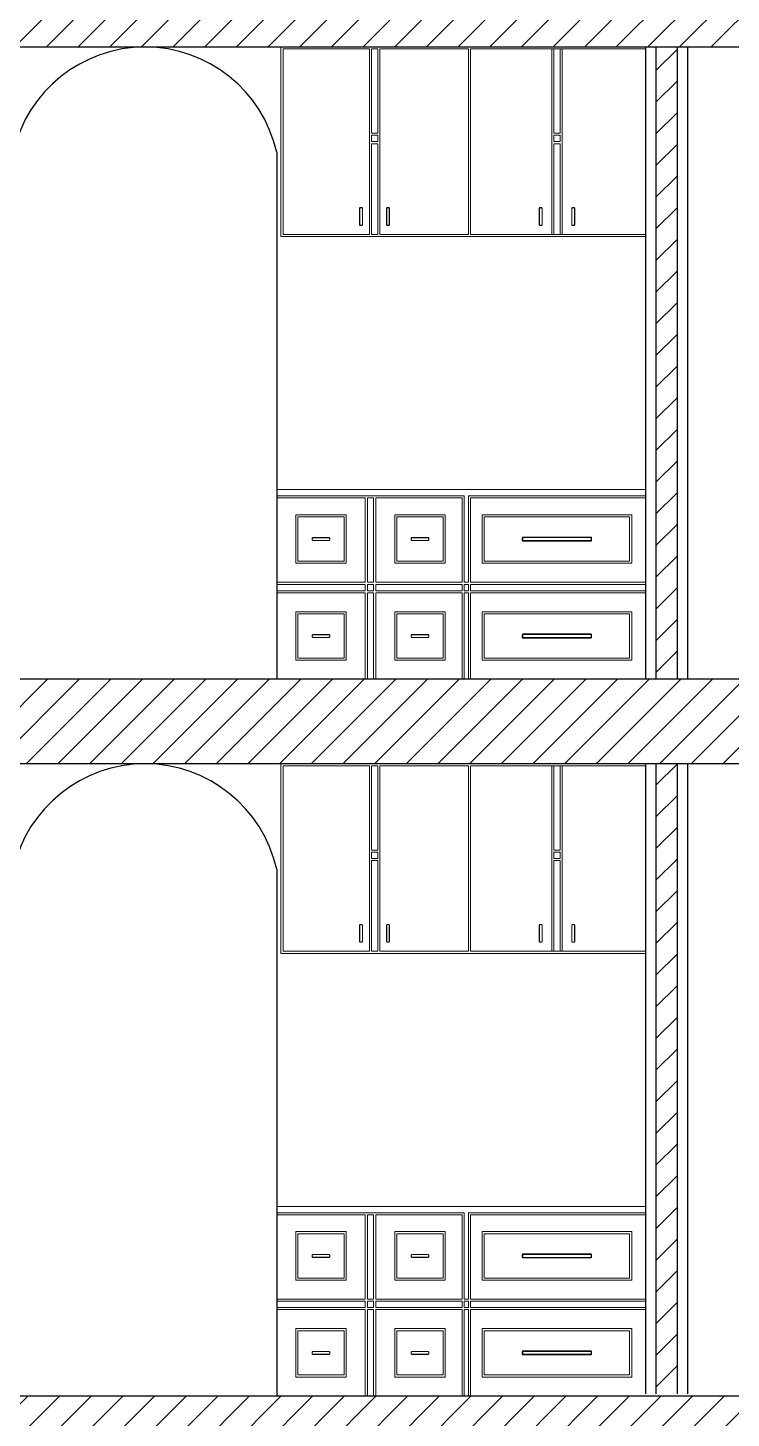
# Model space of a CAD drawing. Header units: inches. Extents: x 31 to 62.3, y 33.7 to 54.4.
# Drawn here: x 36.13 to 39.47, y 37.83 to 44.42 of the extents above; entities that cross this region are included whole.
import ezdxf

# ---------------------------------------------------------------- set-up
doc = ezdxf.new("R2010")
doc.units = ezdxf.units.IN
doc.header["$LTSCALE"] = 0.9
doc.header["$MEASUREMENT"] = 0

msp = doc.modelspace()

# ---------------------------------------------------------------- hatches: boundary and pattern name
at = {"lineweight": 9}
h = msp.add_hatch(dxfattribs=at)
h.set_pattern_fill('ANSI31', color=256, scale=0.85)
h.paths.add_polyline_path([(42.41094, 51.5321), (34.06094, 51.5321), (34.06094, 51.1221), (34.26094, 51.1221), (34.26094, 51.1321), (42.41094, 51.1321)])
h.paths.add_polyline_path([(42.41094, 48.1321), (34.26094, 48.1321), (34.06094, 48.1321), (34.06094, 47.7321), (34.26094, 47.7321), (42.41094, 47.7321)])
h.paths.add_polyline_path([(34.26094, 51.1221), (34.06094, 51.1221), (34.06094, 48.1321), (34.26094, 48.1321)])
h.paths.add_polyline_path([(34.26094, 47.7321), (34.06094, 47.7321), (34.06094, 44.7321), (34.26094, 44.7321)])
h.paths.add_polyline_path([(42.41094, 44.7321), (34.26094, 44.7321), (34.06094, 44.7321), (34.06094, 44.3321), (34.26094, 44.3321), (35.15094, 44.3321), (42.41094, 44.3321)])
h.paths.add_polyline_path([(34.26094, 44.3321), (34.06094, 44.3321), (34.06094, 41.33201), (34.26094, 41.33201)])
h.paths.add_polyline_path([(42.21094, 41.3321), (34.26094, 41.3321), (34.26094, 41.33201), (34.06094, 41.33201), (34.06094, 40.9221), (34.26094, 40.9221), (34.26094, 40.9321), (42.21094, 40.9321)])
h.paths.add_polyline_path([(34.26094, 40.9221), (34.06094, 40.9221), (34.06094, 37.3321), (34.26094, 37.3321), (34.26094, 37.5321), (42.41094, 37.5321), (42.41094, 37.9321), (34.26094, 37.9321)])
h.paths.add_polyline_path([(42.41094, 40.9321), (42.21094, 40.9321), (42.21094, 37.9321), (42.41094, 37.9321)])
h.paths.add_polyline_path([(45.21094, 40.9321), (45.01094, 40.9321), (45.01094, 37.9321), (45.21094, 37.9321)])
h.paths.add_polyline_path([(45.21094, 44.3321), (45.01094, 44.3321), (45.01094, 41.3321), (45.21094, 41.3321)])
h.paths.add_polyline_path([(42.41094, 44.3321), (42.21094, 44.3321), (42.21094, 41.3321), (42.41094, 41.3321)])
h.paths.add_polyline_path([(45.21094, 47.7321), (45.01094, 47.7321), (45.01094, 44.7321), (45.21094, 44.7321)])
h.paths.add_polyline_path([(42.41094, 47.7321), (42.21094, 47.7321), (42.21094, 44.7321), (42.41094, 44.7321)])
h.paths.add_polyline_path([(45.21094, 51.1321), (45.01094, 51.1321), (45.01094, 48.1321), (45.21094, 48.1321)])
h.paths.add_polyline_path([(42.41094, 51.1321), (42.21094, 51.1321), (42.21094, 48.1321), (42.41094, 48.1321)])
h = msp.add_hatch(dxfattribs=at)
h.set_pattern_fill('ANSI31', color=256, scale=0.85)
h.paths.add_polyline_path([(39.21094, 44.3321), (39.11094, 44.3321), (39.11094, 41.3321), (39.21094, 41.3321)])
h = msp.add_hatch(dxfattribs=at)
h.set_pattern_fill('ANSI31', color=256, scale=0.85)
h.set_pattern_definition([(45, (0, -3.39), (-0.0751301, 0.0751301), [])])
h.paths.add_polyline_path([(39.21094, 40.9421), (39.11094, 40.9421), (39.11094, 37.9421), (39.21094, 37.9421)])

# ---------------------------------------------------------------- linework, layer by layer
at = {"lineweight": 30}
for p, q in [((34.26094, 44.3321), (42.41094, 44.3321)), ((39.06094, 44.3321), (39.11094, 44.3321)), ((39.06094, 44.3321), (39.06094, 41.3321)), ((39.11094, 44.3321), (39.11094, 41.3321)), ((39.11094, 44.3321), (39.21094, 44.3321)), ((39.21094, 44.3321), (39.21094, 41.3321)), ((39.21094, 44.3321), (39.26094, 44.3321)), ((39.26094, 44.3321), (39.26094, 41.3321)), ((37.31094, 43.8321), (37.31094, 41.3321)), ((42.41094, 41.3321), (34.26094, 41.3321)), ((34.26094, 40.9321), (42.41094, 40.9321)), ((39.06094, 40.9321), (39.06094, 37.9421)), ((39.11094, 40.9321), (39.11094, 37.9421)), ((39.21094, 40.9321), (39.21094, 37.9421)), ((39.26094, 40.9321), (39.26094, 37.9421)), ((37.31094, 40.4321), (37.31094, 37.9321)), ((42.41094, 37.9321), (34.26094, 37.9321))]:
    msp.add_line(p, q, dxfattribs=at)
at = {"lineweight": 9}
msp.add_line((37.31094, 44.3321), (39.06094, 44.3321), dxfattribs=at)
at = {"color": 32, "lineweight": 9, "true_color": 0xcd6928}
for p, q in [((37.33094, 44.3321), (37.33094, 43.92215)), ((37.34094, 44.3221), (37.75094, 44.3221)), ((37.34094, 44.3221), (37.34094, 43.92215)), ((37.75094, 44.3221), (37.75094, 43.92215)), ((37.76094, 44.3221), (37.79094, 44.3221)), ((37.76094, 44.3221), (37.76094, 43.92215)), ((37.79094, 44.3221), (37.79094, 43.92215)), ((37.80094, 44.3221), (38.22094, 44.3221)), ((37.80094, 44.3221), (37.80094, 43.92215)), ((38.22094, 44.3221), (38.22094, 43.92215)), ((38.23094, 44.3221), (38.61594, 44.3221)), ((38.23094, 44.3221), (38.23094, 43.92215)), ((38.61594, 44.3221), (38.61594, 43.92215)), ((38.69094, 44.3221), (38.61594, 44.3221)), ((38.62594, 44.3221), (38.62594, 43.92215)), ((38.65594, 44.3221), (38.65594, 43.92215)), ((38.66594, 44.3221), (38.66594, 43.92215)), ((38.69094, 44.3221), (39.06094, 44.3221)), ((37.33094, 43.87215), (37.33094, 43.92215)), ((37.34094, 43.92215), (37.34094, 43.91215)), ((37.75094, 43.92215), (37.75094, 43.91215)), ((37.80094, 43.92215), (37.80094, 43.91215)), ((38.22094, 43.92215), (38.22094, 43.91215)), ((38.23094, 43.92215), (38.23094, 43.91215)), ((38.61594, 43.92215), (38.61594, 43.91215)), ((38.66594, 43.92215), (38.66594, 43.91215)), ((37.33094, 43.87215), (37.33094, 43.46219)), ((37.34094, 43.88215), (37.34094, 43.87215)), ((37.34094, 43.87215), (37.34094, 43.46219)), ((37.75094, 43.88215), (37.75094, 43.87215)), ((37.75094, 43.87215), (37.75094, 43.46219)), ((37.76094, 43.87215), (37.76094, 43.46219)), ((37.79094, 43.87215), (37.79094, 43.46219)), ((37.80094, 43.88215), (37.80094, 43.87215)), ((37.80094, 43.87215), (37.80094, 43.46219)), ((38.22094, 43.88215), (38.22094, 43.91215)), ((38.22094, 43.88215), (38.22094, 43.87215)), ((38.22094, 43.87215), (38.22094, 43.46219)), ((38.23094, 43.88215), (38.23094, 43.87215)), ((38.23094, 43.87215), (38.23094, 43.46219)), ((38.61594, 43.88215), (38.61594, 43.87215)), ((38.61594, 43.87215), (38.61594, 43.46219)), ((38.62594, 43.87215), (38.62594, 43.46219)), ((38.65594, 43.87215), (38.65594, 43.46219)), ((38.66594, 43.88215), (38.66594, 43.87215)), ((38.66594, 43.87215), (38.66594, 43.46219)), ((37.33094, 43.46219), (37.33094, 43.4321)), ((37.34094, 43.46219), (37.34094, 43.4421)), ((37.75094, 43.46219), (37.75094, 43.4421)), ((37.76094, 43.46219), (37.76094, 43.4421)), ((37.79094, 43.46219), (37.79094, 43.4421)), ((37.80094, 43.46219), (37.80094, 43.4421)), ((38.22094, 43.46219), (38.22094, 43.4421)), ((38.23094, 43.46219), (38.23094, 43.4421)), ((38.61594, 43.46219), (38.61594, 43.4421)), ((38.62594, 43.46219), (38.62594, 43.4421)), ((38.65594, 43.46219), (38.65594, 43.4421)), ((38.66594, 43.46219), (38.66594, 43.4421)), ((37.55617, 43.4321), (37.33094, 43.4321)), ((37.75094, 43.4421), (37.34094, 43.4421)), ((38.22094, 43.4321), (37.55617, 43.4321)), ((37.79094, 43.4421), (37.76094, 43.4421)), ((38.22094, 43.4421), (37.80094, 43.4421)), ((38.44617, 43.4321), (38.22094, 43.4321)), ((38.61594, 43.4421), (38.23094, 43.4421)), ((39.06094, 43.4321), (38.44617, 43.4321)), ((38.69094, 43.4421), (38.61594, 43.4421)), ((39.06094, 43.4421), (38.69094, 43.4421)), ((37.31094, 42.23201), (39.06094, 42.23201)), ((37.31094, 42.20201), (38.20094, 42.20201)), ((37.73094, 42.19201), (37.31094, 42.19201)), ((37.73094, 42.19201), (37.73094, 41.79206)), ((37.77094, 42.19201), (37.74094, 42.19201)), ((37.74094, 42.19201), (37.74094, 41.79206)), ((37.77094, 42.19201), (37.77094, 41.79206)), ((38.19094, 42.19201), (37.78094, 42.19201)), ((37.78094, 42.19201), (37.78094, 41.79206)), ((38.19094, 42.19201), (38.19094, 41.79206)), ((38.20094, 42.20201), (38.20094, 41.79206)), ((38.22094, 42.20201), (39.06094, 42.20201)), ((38.22094, 42.20201), (38.22094, 41.79206)), ((38.23094, 42.19201), (38.64094, 42.19201)), ((38.23094, 42.19201), (38.23094, 41.79206)), ((38.64094, 42.19201), (38.65094, 42.19201)), ((38.65094, 42.19201), (38.68094, 42.19201)), ((38.69094, 42.19201), (38.68094, 42.19201)), ((38.69094, 42.19201), (39.06094, 42.19201)), ((38.28594, 42.11201), (38.52594, 42.11201)), ((38.28594, 41.88206), (38.28594, 42.11201)), ((38.29594, 42.10201), (38.51594, 42.10201)), ((38.29594, 41.89206), (38.29594, 42.10201)), ((38.76594, 42.10201), (38.51594, 42.10201)), ((38.52594, 42.11201), (38.75594, 42.11201)), ((38.99594, 42.11201), (38.75594, 42.11201)), ((38.98594, 42.10201), (38.76594, 42.10201)), ((38.98594, 41.89206), (38.98594, 42.10201)), ((38.99594, 41.88206), (38.99594, 42.11201)), ((38.52594, 41.88206), (38.28594, 41.88206)), ((38.51594, 41.89206), (38.29594, 41.89206)), ((38.76594, 41.89206), (38.51594, 41.89206)), ((38.52594, 41.88206), (38.75594, 41.88206)), ((38.75594, 41.88206), (38.99594, 41.88206)), ((38.76594, 41.89206), (38.98594, 41.89206)), ((37.73094, 41.79206), (37.31094, 41.79206)), ((37.73094, 41.78206), (37.31094, 41.78206)), ((37.73094, 41.75206), (37.31094, 41.75206)), ((38.19094, 41.79206), (37.78094, 41.79206)), ((38.19094, 41.78206), (37.78094, 41.78206)), ((38.19094, 41.75206), (37.78094, 41.75206)), ((38.23094, 41.79206), (38.64094, 41.79206)), ((38.23094, 41.78206), (38.64094, 41.78206)), ((38.23094, 41.75206), (38.64094, 41.75206)), ((38.64094, 41.79206), (38.65094, 41.79206)), ((38.64094, 41.78206), (38.69094, 41.78206)), ((38.64094, 41.75206), (38.69094, 41.75206)), ((38.69094, 41.79206), (38.68094, 41.79206)), ((38.69094, 41.79206), (39.06094, 41.79206)), ((38.69094, 41.78206), (39.06094, 41.78206)), ((38.69094, 41.75206), (39.06094, 41.75206)), ((37.73094, 41.74206), (37.31094, 41.74206)), ((37.73094, 41.74206), (37.73094, 41.3321)), ((37.74094, 41.74206), (37.74094, 41.3321)), ((37.77094, 41.74206), (37.77094, 41.3321)), ((38.19094, 41.74206), (37.78094, 41.74206)), ((37.78094, 41.74206), (37.78094, 41.3321)), ((38.19094, 41.74206), (38.19094, 41.3321)), ((38.20094, 41.74206), (38.20094, 41.3321)), ((38.22094, 41.74206), (38.22094, 41.3321)), ((38.23094, 41.74206), (38.23094, 41.3321)), ((38.23094, 41.74206), (38.64094, 41.74206)), ((38.64094, 41.74206), (38.65094, 41.74206)), ((38.69094, 41.74206), (38.68094, 41.74206)), ((38.69094, 41.74206), (39.06094, 41.74206)), ((38.52594, 41.65206), (38.28594, 41.65206)), ((38.28594, 41.65206), (38.28594, 41.4221)), ((38.51594, 41.64206), (38.29594, 41.64206)), ((38.29594, 41.64206), (38.29594, 41.4321)), ((38.76594, 41.64206), (38.51594, 41.64206)), ((38.52594, 41.65206), (38.75594, 41.65206)), ((38.75594, 41.65206), (38.99594, 41.65206)), ((38.76594, 41.64206), (38.98594, 41.64206)), ((38.98594, 41.64206), (38.98594, 41.4321)), ((38.99594, 41.65206), (38.99594, 41.4221)), ((38.28594, 41.4221), (38.52594, 41.4221)), ((38.29594, 41.4321), (38.51594, 41.4321)), ((38.76594, 41.4321), (38.51594, 41.4321)), ((38.52594, 41.4221), (38.75594, 41.4221)), ((38.99594, 41.4221), (38.75594, 41.4221)), ((38.98594, 41.4321), (38.76594, 41.4321)), ((37.33094, 40.9321), (37.33094, 40.52215)), ((37.34094, 40.9221), (37.75094, 40.9221)), ((37.34094, 40.9221), (37.34094, 40.52215)), ((37.75094, 40.9221), (37.75094, 40.52215)), ((37.76094, 40.9221), (37.79094, 40.9221)), ((37.76094, 40.9221), (37.76094, 40.52215)), ((37.79094, 40.9221), (37.79094, 40.52215)), ((37.80094, 40.9221), (38.22094, 40.9221)), ((37.80094, 40.9221), (37.80094, 40.52215)), ((38.22094, 40.9221), (38.22094, 40.52215)), ((38.23094, 40.9221), (38.61594, 40.9221)), ((38.23094, 40.9221), (38.23094, 40.52215)), ((38.61594, 40.9221), (38.61594, 40.52215)), ((38.69094, 40.9221), (38.61594, 40.9221)), ((38.62594, 40.9221), (38.62594, 40.52215)), ((38.65594, 40.9221), (38.65594, 40.52215)), ((38.66594, 40.9221), (38.66594, 40.52215)), ((38.69094, 40.9221), (39.06094, 40.9221)), ((37.33094, 40.47215), (37.33094, 40.52215)), ((37.34094, 40.52215), (37.34094, 40.51215)), ((37.75094, 40.52215), (37.75094, 40.51215)), ((37.80094, 40.52215), (37.80094, 40.51215)), ((38.22094, 40.52215), (38.22094, 40.51215)), ((38.22094, 40.48215), (38.22094, 40.51215)), ((38.23094, 40.52215), (38.23094, 40.51215)), ((38.61594, 40.52215), (38.61594, 40.51215)), ((38.66594, 40.52215), (38.66594, 40.51215)), ((37.33094, 40.47215), (37.33094, 40.06219)), ((37.34094, 40.48215), (37.34094, 40.47215)), ((37.34094, 40.47215), (37.34094, 40.06219)), ((37.75094, 40.48215), (37.75094, 40.47215)), ((37.75094, 40.47215), (37.75094, 40.06219)), ((37.76094, 40.47215), (37.76094, 40.06219)), ((37.79094, 40.47215), (37.79094, 40.06219)), ((37.80094, 40.48215), (37.80094, 40.47215)), ((37.80094, 40.47215), (37.80094, 40.06219)), ((38.22094, 40.48215), (38.22094, 40.47215)), ((38.22094, 40.47215), (38.22094, 40.06219)), ((38.23094, 40.48215), (38.23094, 40.47215)), ((38.23094, 40.47215), (38.23094, 40.06219)), ((38.61594, 40.48215), (38.61594, 40.47215)), ((38.61594, 40.47215), (38.61594, 40.06219)), ((38.62594, 40.47215), (38.62594, 40.06219)), ((38.65594, 40.47215), (38.65594, 40.06219)), ((38.66594, 40.48215), (38.66594, 40.47215)), ((38.66594, 40.47215), (38.66594, 40.06219)), ((37.33094, 40.06219), (37.33094, 40.0321)), ((37.55617, 40.0321), (37.33094, 40.0321)), ((37.34094, 40.06219), (37.34094, 40.0421)), ((37.75094, 40.0421), (37.34094, 40.0421)), ((38.22094, 40.0321), (37.55617, 40.0321)), ((37.75094, 40.06219), (37.75094, 40.0421)), ((37.76094, 40.06219), (37.76094, 40.0421)), ((37.79094, 40.0421), (37.76094, 40.0421)), ((37.79094, 40.06219), (37.79094, 40.0421)), ((37.80094, 40.06219), (37.80094, 40.0421)), ((38.22094, 40.0421), (37.80094, 40.0421)), ((38.22094, 40.06219), (38.22094, 40.0421)), ((38.44617, 40.0321), (38.22094, 40.0321)), ((38.23094, 40.06219), (38.23094, 40.0421)), ((38.61594, 40.0421), (38.23094, 40.0421)), ((39.06094, 40.0321), (38.44617, 40.0321)), ((38.61594, 40.06219), (38.61594, 40.0421)), ((38.69094, 40.0421), (38.61594, 40.0421)), ((38.62594, 40.06219), (38.62594, 40.0421)), ((38.65594, 40.06219), (38.65594, 40.0421)), ((38.66594, 40.06219), (38.66594, 40.0421)), ((39.06094, 40.0421), (38.69094, 40.0421)), ((37.31094, 38.83201), (39.06094, 38.83201)), ((37.31094, 38.80201), (38.20094, 38.80201)), ((37.73094, 38.79201), (37.31094, 38.79201)), ((37.73094, 38.79201), (37.73094, 38.39206)), ((37.77094, 38.79201), (37.74094, 38.79201)), ((37.74094, 38.79201), (37.74094, 38.39206)), ((37.77094, 38.79201), (37.77094, 38.39206)), ((38.19094, 38.79201), (37.78094, 38.79201)), ((37.78094, 38.79201), (37.78094, 38.39206)), ((38.19094, 38.79201), (38.19094, 38.39206)), ((38.20094, 38.80201), (38.20094, 38.39206)), ((38.22094, 38.80201), (39.06094, 38.80201)), ((38.22094, 38.80201), (38.22094, 38.39206)), ((38.23094, 38.79201), (38.64094, 38.79201)), ((38.23094, 38.79201), (38.23094, 38.39206)), ((38.64094, 38.79201), (38.65094, 38.79201)), ((38.65094, 38.79201), (38.68094, 38.79201)), ((38.69094, 38.79201), (38.68094, 38.79201)), ((38.69094, 38.79201), (39.06094, 38.79201)), ((38.28594, 38.71201), (38.52594, 38.71201)), ((38.28594, 38.48206), (38.28594, 38.71201)), ((38.29594, 38.70201), (38.51594, 38.70201)), ((38.29594, 38.49206), (38.29594, 38.70201)), ((38.76594, 38.70201), (38.51594, 38.70201)), ((38.52594, 38.71201), (38.75594, 38.71201)), ((38.99594, 38.71201), (38.75594, 38.71201)), ((38.98594, 38.70201), (38.76594, 38.70201)), ((38.98594, 38.49206), (38.98594, 38.70201)), ((38.99594, 38.48206), (38.99594, 38.71201)), ((38.52594, 38.48206), (38.28594, 38.48206)), ((38.51594, 38.49206), (38.29594, 38.49206)), ((38.76594, 38.49206), (38.51594, 38.49206)), ((38.52594, 38.48206), (38.75594, 38.48206)), ((38.75594, 38.48206), (38.99594, 38.48206)), ((38.76594, 38.49206), (38.98594, 38.49206)), ((37.73094, 38.39206), (37.31094, 38.39206)), ((38.19094, 38.39206), (37.78094, 38.39206)), ((38.23094, 38.39206), (38.64094, 38.39206)), ((38.64094, 38.39206), (38.65094, 38.39206)), ((38.69094, 38.39206), (38.68094, 38.39206)), ((38.69094, 38.39206), (39.06094, 38.39206)), ((37.73094, 38.38206), (37.31094, 38.38206)), ((37.73094, 38.35206), (37.31094, 38.35206)), ((37.73094, 38.34206), (37.31094, 38.34206)), ((37.73094, 38.34206), (37.73094, 37.9321)), ((37.74094, 38.34206), (37.74094, 37.9321)), ((37.77094, 38.34206), (37.77094, 37.9321)), ((38.19094, 38.38206), (37.78094, 38.38206)), ((38.19094, 38.35206), (37.78094, 38.35206)), ((38.19094, 38.34206), (37.78094, 38.34206)), ((37.78094, 38.34206), (37.78094, 37.9321)), ((38.19094, 38.34206), (38.19094, 37.9321)), ((38.20094, 38.34206), (38.20094, 37.9321)), ((38.22094, 38.34206), (38.22094, 37.9321)), ((38.23094, 38.38206), (38.64094, 38.38206)), ((38.23094, 38.35206), (38.64094, 38.35206)), ((38.23094, 38.34206), (38.23094, 37.9321)), ((38.23094, 38.34206), (38.64094, 38.34206)), ((38.64094, 38.38206), (38.69094, 38.38206)), ((38.64094, 38.35206), (38.69094, 38.35206)), ((38.64094, 38.34206), (38.65094, 38.34206)), ((38.69094, 38.34206), (38.68094, 38.34206)), ((38.69094, 38.38206), (39.06094, 38.38206)), ((38.69094, 38.35206), (39.06094, 38.35206)), ((38.69094, 38.34206), (39.06094, 38.34206)), ((38.52594, 38.25206), (38.28594, 38.25206)), ((38.28594, 38.25206), (38.28594, 38.0221)), ((38.52594, 38.25206), (38.75594, 38.25206)), ((38.75594, 38.25206), (38.99594, 38.25206)), ((38.99594, 38.25206), (38.99594, 38.0221)), ((38.51594, 38.24206), (38.29594, 38.24206)), ((38.29594, 38.24206), (38.29594, 38.0321)), ((38.76594, 38.24206), (38.51594, 38.24206)), ((38.76594, 38.24206), (38.98594, 38.24206)), ((38.98594, 38.24206), (38.98594, 38.0321)), ((38.28594, 38.0221), (38.52594, 38.0221)), ((38.29594, 38.0321), (38.51594, 38.0321)), ((38.76594, 38.0321), (38.51594, 38.0321)), ((38.52594, 38.0221), (38.75594, 38.0221)), ((38.99594, 38.0221), (38.75594, 38.0221)), ((38.98594, 38.0321), (38.76594, 38.0321))]:
    msp.add_line(p, q, dxfattribs=at)
for points in [[(37.76094, 43.92215), (37.79094, 43.92215)], [(38.62594, 43.92215), (38.65594, 43.92215)], [(37.34094, 43.91215), (37.34094, 43.88215)], [(37.75094, 43.88215), (37.75094, 43.91215)], [(37.79094, 43.87215), (37.76094, 43.87215)], [(37.80094, 43.91215), (37.80094, 43.88215)], [(38.23094, 43.91215), (38.23094, 43.88215)], [(38.61594, 43.88215), (38.61594, 43.91215)], [(38.65594, 43.87215), (38.62594, 43.87215)], [(38.66594, 43.91215), (38.66594, 43.88215)], [(37.73094, 41.78206), (37.73094, 41.75206)], [(37.77094, 41.79206), (37.74094, 41.79206)], [(37.78094, 41.75206), (37.78094, 41.78206)], [(38.19094, 41.78206), (38.19094, 41.75206)], [(38.22094, 41.79206), (38.20094, 41.79206)], [(38.23094, 41.75206), (38.23094, 41.78206)], [(38.65094, 41.79206), (38.68094, 41.79206)], [(37.74094, 41.74206), (37.77094, 41.74206)], [(38.20094, 41.74206), (38.22094, 41.74206)], [(38.68094, 41.74206), (38.65094, 41.74206)], [(37.34094, 40.51215), (37.34094, 40.48215)], [(37.75094, 40.48215), (37.75094, 40.51215)], [(37.76094, 40.52215), (37.79094, 40.52215)], [(37.80094, 40.51215), (37.80094, 40.48215)], [(38.23094, 40.51215), (38.23094, 40.48215)], [(38.61594, 40.48215), (38.61594, 40.51215)], [(38.62594, 40.52215), (38.65594, 40.52215)], [(38.66594, 40.51215), (38.66594, 40.48215)], [(37.79094, 40.47215), (37.76094, 40.47215)], [(38.65594, 40.47215), (38.62594, 40.47215)], [(37.77094, 38.39206), (37.74094, 38.39206)], [(38.22094, 38.39206), (38.20094, 38.39206)], [(38.65094, 38.39206), (38.68094, 38.39206)], [(37.73094, 38.38206), (37.73094, 38.35206)], [(37.74094, 38.34206), (37.77094, 38.34206)], [(37.78094, 38.35206), (37.78094, 38.38206)], [(38.19094, 38.38206), (38.19094, 38.35206)], [(38.20094, 38.34206), (38.22094, 38.34206)], [(38.23094, 38.35206), (38.23094, 38.38206)], [(38.68094, 38.34206), (38.65094, 38.34206)]]:
    msp.add_lwpolyline(points, dxfattribs=at)
for points in [[(37.76094, 43.91215), (37.79094, 43.91215), (37.79094, 43.88215), (37.76094, 43.88215)], [(38.62594, 43.91215), (38.65594, 43.91215), (38.65594, 43.88215), (38.62594, 43.88215)], [(37.40094, 42.11201), (37.64094, 42.11201), (37.64094, 41.88206), (37.40094, 41.88206)], [(37.41094, 42.10201), (37.63094, 42.10201), (37.63094, 41.89206), (37.41094, 41.89206)], [(38.11094, 42.11201), (37.87094, 42.11201), (37.87094, 41.88206), (38.11094, 41.88206)], [(38.10094, 42.10201), (37.88094, 42.10201), (37.88094, 41.89206), (38.10094, 41.89206)], [(37.77094, 41.78206), (37.74094, 41.78206), (37.74094, 41.75206), (37.77094, 41.75206)], [(38.20107, 41.78206), (38.22094, 41.78206), (38.22094, 41.75206), (38.20107, 41.75206)], [(37.40094, 41.4221), (37.64094, 41.4221), (37.64094, 41.65206), (37.40094, 41.65206)], [(37.41094, 41.4321), (37.63094, 41.4321), (37.63094, 41.64206), (37.41094, 41.64206)], [(38.11094, 41.4221), (37.87094, 41.4221), (37.87094, 41.65206), (38.11094, 41.65206)], [(38.10094, 41.4321), (37.88094, 41.4321), (37.88094, 41.64206), (38.10094, 41.64206)], [(37.76094, 40.51215), (37.79094, 40.51215), (37.79094, 40.48215), (37.76094, 40.48215)], [(38.62594, 40.51215), (38.65594, 40.51215), (38.65594, 40.48215), (38.62594, 40.48215)], [(37.40094, 38.71201), (37.64094, 38.71201), (37.64094, 38.48206), (37.40094, 38.48206)], [(37.41094, 38.70201), (37.63094, 38.70201), (37.63094, 38.49206), (37.41094, 38.49206)], [(38.11094, 38.71201), (37.87094, 38.71201), (37.87094, 38.48206), (38.11094, 38.48206)], [(38.10094, 38.70201), (37.88094, 38.70201), (37.88094, 38.49206), (38.10094, 38.49206)], [(37.77094, 38.38206), (37.74094, 38.38206), (37.74094, 38.35206), (37.77094, 38.35206)], [(38.20107, 38.38206), (38.22094, 38.38206), (38.22094, 38.35206), (38.20107, 38.35206)], [(37.40094, 38.0221), (37.64094, 38.0221), (37.64094, 38.25206), (37.40094, 38.25206)], [(38.11094, 38.0221), (37.87094, 38.0221), (37.87094, 38.25206), (38.11094, 38.25206)], [(37.41094, 38.0321), (37.63094, 38.0321), (37.63094, 38.24206), (37.41094, 38.24206)], [(38.10094, 38.0321), (37.88094, 38.0321), (37.88094, 38.24206), (38.10094, 38.24206)]]:
    msp.add_lwpolyline(points, close=True, dxfattribs=at)
for points in [[(37.70399, 43.48943), (37.70399, 43.56449, -0.4142136), (37.70899, 43.56949), (37.71332, 43.56949, -0.4142136), (37.71832, 43.56449), (37.71832, 43.48943, -0.4142136), (37.71332, 43.48443), (37.70899, 43.48443, -0.4142136)], [(37.70499, 43.48943), (37.70499, 43.56449, -0.4142136), (37.70899, 43.56849), (37.71332, 43.56849, -0.4142136), (37.71732, 43.56449), (37.71732, 43.48943, -0.4142136), (37.71332, 43.48543), (37.70899, 43.48543, -0.4142136)], [(37.83173, 43.48943), (37.83173, 43.56449, -0.4142136), (37.83673, 43.56949), (37.84106, 43.56949, -0.4142136), (37.84606, 43.56449), (37.84606, 43.48943, -0.4142136), (37.84106, 43.48443), (37.83673, 43.48443, -0.4142136)], [(37.83273, 43.48943), (37.83273, 43.56449, -0.4142136), (37.83673, 43.56849), (37.84106, 43.56849, -0.4142136), (37.84506, 43.56449), (37.84506, 43.48943, -0.4142136), (37.84106, 43.48543), (37.83673, 43.48543, -0.4142136)], [(38.55699, 43.48943), (38.55699, 43.56449, -0.4142136), (38.56199, 43.56949), (38.56631, 43.56949, -0.4142136), (38.57131, 43.56449), (38.57131, 43.48943, -0.4142136), (38.56631, 43.48443), (38.56199, 43.48443, -0.4142136)], [(38.55799, 43.48943), (38.55799, 43.56449, -0.4142136), (38.56199, 43.56849), (38.56631, 43.56849, -0.4142136), (38.57031, 43.56449), (38.57031, 43.48943, -0.4142136), (38.56631, 43.48543), (38.56199, 43.48543, -0.4142136)], [(38.71094, 43.48943), (38.71094, 43.56449, -0.4142136), (38.71594, 43.56949), (38.72027, 43.56949, -0.4142136), (38.72527, 43.56449), (38.72527, 43.48943, -0.4142136), (38.72027, 43.48443), (38.71594, 43.48443, -0.4142136)], [(38.71194, 43.48943), (38.71194, 43.56449, -0.4142136), (38.71594, 43.56849), (38.72027, 43.56849, -0.4142136), (38.72427, 43.56449), (38.72427, 43.48943, -0.4142136), (38.72027, 43.48543), (38.71594, 43.48543, -0.4142136)], [(37.55848, 42.0042), (37.48341, 42.0042, 0.4142136), (37.47841, 41.9992), (37.47841, 41.99487, 0.4142136), (37.48341, 41.98987), (37.55848, 41.98987, 0.4142136), (37.56348, 41.99487), (37.56348, 41.9992, 0.4142136)], [(37.55848, 42.0032), (37.48341, 42.0032, 0.4142136), (37.47941, 41.9992), (37.47941, 41.99487, 0.4142136), (37.48341, 41.99087), (37.55848, 41.99087, 0.4142136), (37.56248, 41.99487), (37.56248, 41.9992, 0.4142136)], [(38.02848, 42.0042), (37.95341, 42.0042, 0.4142136), (37.94841, 41.9992), (37.94841, 41.99487, 0.4142136), (37.95341, 41.98987), (38.02848, 41.98987, 0.4142136), (38.03348, 41.99487), (38.03348, 41.9992, 0.4142136)], [(38.02848, 42.0032), (37.95341, 42.0032, 0.4142136), (37.94941, 41.9992), (37.94941, 41.99487, 0.4142136), (37.95341, 41.99087), (38.02848, 41.99087, 0.4142136), (38.03248, 41.99487), (38.03248, 41.9992, 0.4142136)], [(38.48132, 41.98719), (38.80057, 41.98719, 0.4142136), (38.80557, 41.99219), (38.80557, 42.00188, 0.4142136), (38.80057, 42.00688), (38.48132, 42.00688, 0.4142136), (38.47632, 42.00188), (38.47632, 41.99219, 0.4142136)], [(38.48132, 41.99019), (38.80057, 41.99019, 0.4142136), (38.80257, 41.99219), (38.80257, 42.00188, 0.4142136), (38.80057, 42.00388), (38.48132, 42.00388, 0.4142136), (38.47932, 42.00188), (38.47932, 41.99219, 0.4142136)], [(37.55848, 41.54424), (37.48341, 41.54424, 0.4142136), (37.47841, 41.53924), (37.47841, 41.53492, 0.4142136), (37.48341, 41.52992), (37.55848, 41.52992, 0.4142136), (37.56348, 41.53492), (37.56348, 41.53924, 0.4142136)], [(37.55848, 41.54324), (37.48341, 41.54324, 0.4142136), (37.47941, 41.53924), (37.47941, 41.53492, 0.4142136), (37.48341, 41.53092), (37.55848, 41.53092, 0.4142136), (37.56248, 41.53492), (37.56248, 41.53924, 0.4142136)], [(38.02848, 41.54424), (37.95341, 41.54424, 0.4142136), (37.94841, 41.53924), (37.94841, 41.53492, 0.4142136), (37.95341, 41.52992), (38.02848, 41.52992, 0.4142136), (38.03348, 41.53492), (38.03348, 41.53924, 0.4142136)], [(38.02848, 41.54324), (37.95341, 41.54324, 0.4142136), (37.94941, 41.53924), (37.94941, 41.53492, 0.4142136), (37.95341, 41.53092), (38.02848, 41.53092, 0.4142136), (38.03248, 41.53492), (38.03248, 41.53924, 0.4142136)], [(38.48132, 41.54692), (38.80057, 41.54692, -0.4142136), (38.80557, 41.54192), (38.80557, 41.53224, -0.4142136), (38.80057, 41.52724), (38.48132, 41.52724, -0.4142136), (38.47632, 41.53224), (38.47632, 41.54192, -0.4142136)], [(38.48132, 41.54392), (38.80057, 41.54392, -0.4142136), (38.80257, 41.54192), (38.80257, 41.53224, -0.4142136), (38.80057, 41.53024), (38.48132, 41.53024, -0.4142136), (38.47932, 41.53224), (38.47932, 41.54192, -0.4142136)], [(37.70399, 40.08943), (37.70399, 40.16449, -0.4142136), (37.70899, 40.16949), (37.71332, 40.16949, -0.4142136), (37.71832, 40.16449), (37.71832, 40.08943, -0.4142136), (37.71332, 40.08443), (37.70899, 40.08443, -0.4142136)], [(37.70499, 40.08943), (37.70499, 40.16449, -0.4142136), (37.70899, 40.16849), (37.71332, 40.16849, -0.4142136), (37.71732, 40.16449), (37.71732, 40.08943, -0.4142136), (37.71332, 40.08543), (37.70899, 40.08543, -0.4142136)], [(37.83173, 40.08943), (37.83173, 40.16449, -0.4142136), (37.83673, 40.16949), (37.84106, 40.16949, -0.4142136), (37.84606, 40.16449), (37.84606, 40.08943, -0.4142136), (37.84106, 40.08443), (37.83673, 40.08443, -0.4142136)], [(37.83273, 40.08943), (37.83273, 40.16449, -0.4142136), (37.83673, 40.16849), (37.84106, 40.16849, -0.4142136), (37.84506, 40.16449), (37.84506, 40.08943, -0.4142136), (37.84106, 40.08543), (37.83673, 40.08543, -0.4142136)], [(38.55699, 40.08943), (38.55699, 40.16449, -0.4142136), (38.56199, 40.16949), (38.56631, 40.16949, -0.4142136), (38.57131, 40.16449), (38.57131, 40.08943, -0.4142136), (38.56631, 40.08443), (38.56199, 40.08443, -0.4142136)], [(38.55799, 40.08943), (38.55799, 40.16449, -0.4142136), (38.56199, 40.16849), (38.56631, 40.16849, -0.4142136), (38.57031, 40.16449), (38.57031, 40.08943, -0.4142136), (38.56631, 40.08543), (38.56199, 40.08543, -0.4142136)], [(38.71094, 40.08943), (38.71094, 40.16449, -0.4142136), (38.71594, 40.16949), (38.72027, 40.16949, -0.4142136), (38.72527, 40.16449), (38.72527, 40.08943, -0.4142136), (38.72027, 40.08443), (38.71594, 40.08443, -0.4142136)], [(38.71194, 40.08943), (38.71194, 40.16449, -0.4142136), (38.71594, 40.16849), (38.72027, 40.16849, -0.4142136), (38.72427, 40.16449), (38.72427, 40.08943, -0.4142136), (38.72027, 40.08543), (38.71594, 40.08543, -0.4142136)], [(37.55848, 38.6042), (37.48341, 38.6042, 0.4142136), (37.47841, 38.5992), (37.47841, 38.59487, 0.4142136), (37.48341, 38.58987), (37.55848, 38.58987, 0.4142136), (37.56348, 38.59487), (37.56348, 38.5992, 0.4142136)], [(37.55848, 38.6032), (37.48341, 38.6032, 0.4142136), (37.47941, 38.5992), (37.47941, 38.59487, 0.4142136), (37.48341, 38.59087), (37.55848, 38.59087, 0.4142136), (37.56248, 38.59487), (37.56248, 38.5992, 0.4142136)], [(38.02848, 38.6042), (37.95341, 38.6042, 0.4142136), (37.94841, 38.5992), (37.94841, 38.59487, 0.4142136), (37.95341, 38.58987), (38.02848, 38.58987, 0.4142136), (38.03348, 38.59487), (38.03348, 38.5992, 0.4142136)], [(38.02848, 38.6032), (37.95341, 38.6032, 0.4142136), (37.94941, 38.5992), (37.94941, 38.59487, 0.4142136), (37.95341, 38.59087), (38.02848, 38.59087, 0.4142136), (38.03248, 38.59487), (38.03248, 38.5992, 0.4142136)], [(38.48132, 38.58719), (38.80057, 38.58719, 0.4142136), (38.80557, 38.59219), (38.80557, 38.60188, 0.4142136), (38.80057, 38.60688), (38.48132, 38.60688, 0.4142136), (38.47632, 38.60188), (38.47632, 38.59219, 0.4142136)], [(38.48132, 38.59019), (38.80057, 38.59019, 0.4142136), (38.80257, 38.59219), (38.80257, 38.60188, 0.4142136), (38.80057, 38.60388), (38.48132, 38.60388, 0.4142136), (38.47932, 38.60188), (38.47932, 38.59219, 0.4142136)], [(37.55848, 38.14424), (37.48341, 38.14424, 0.4142136), (37.47841, 38.13924), (37.47841, 38.13492, 0.4142136), (37.48341, 38.12992), (37.55848, 38.12992, 0.4142136), (37.56348, 38.13492), (37.56348, 38.13924, 0.4142136)], [(37.55848, 38.14324), (37.48341, 38.14324, 0.4142136), (37.47941, 38.13924), (37.47941, 38.13492, 0.4142136), (37.48341, 38.13092), (37.55848, 38.13092, 0.4142136), (37.56248, 38.13492), (37.56248, 38.13924, 0.4142136)], [(38.02848, 38.14424), (37.95341, 38.14424, 0.4142136), (37.94841, 38.13924), (37.94841, 38.13492, 0.4142136), (37.95341, 38.12992), (38.02848, 38.12992, 0.4142136), (38.03348, 38.13492), (38.03348, 38.13924, 0.4142136)], [(38.02848, 38.14324), (37.95341, 38.14324, 0.4142136), (37.94941, 38.13924), (37.94941, 38.13492, 0.4142136), (37.95341, 38.13092), (38.02848, 38.13092, 0.4142136), (38.03248, 38.13492), (38.03248, 38.13924, 0.4142136)], [(38.48132, 38.14692), (38.80057, 38.14692, -0.4142136), (38.80557, 38.14192), (38.80557, 38.13224, -0.4142136), (38.80057, 38.12724), (38.48132, 38.12724, -0.4142136), (38.47632, 38.13224), (38.47632, 38.14192, -0.4142136)], [(38.48132, 38.14392), (38.80057, 38.14392, -0.4142136), (38.80257, 38.14192), (38.80257, 38.13224, -0.4142136), (38.80057, 38.13024), (38.48132, 38.13024, -0.4142136), (38.47932, 38.13224), (38.47932, 38.14192, -0.4142136)]]:
    msp.add_lwpolyline(points, format="xyb", close=True, dxfattribs=at)
at = {"lineweight": 30}
for centre in [(36.68594, 43.69018), (36.68594, 40.29018)]:
    msp.add_arc(centre, 0.64091, 12.793399, 167.206601, dxfattribs=at)

doc.saveas('drawing.dxf')
